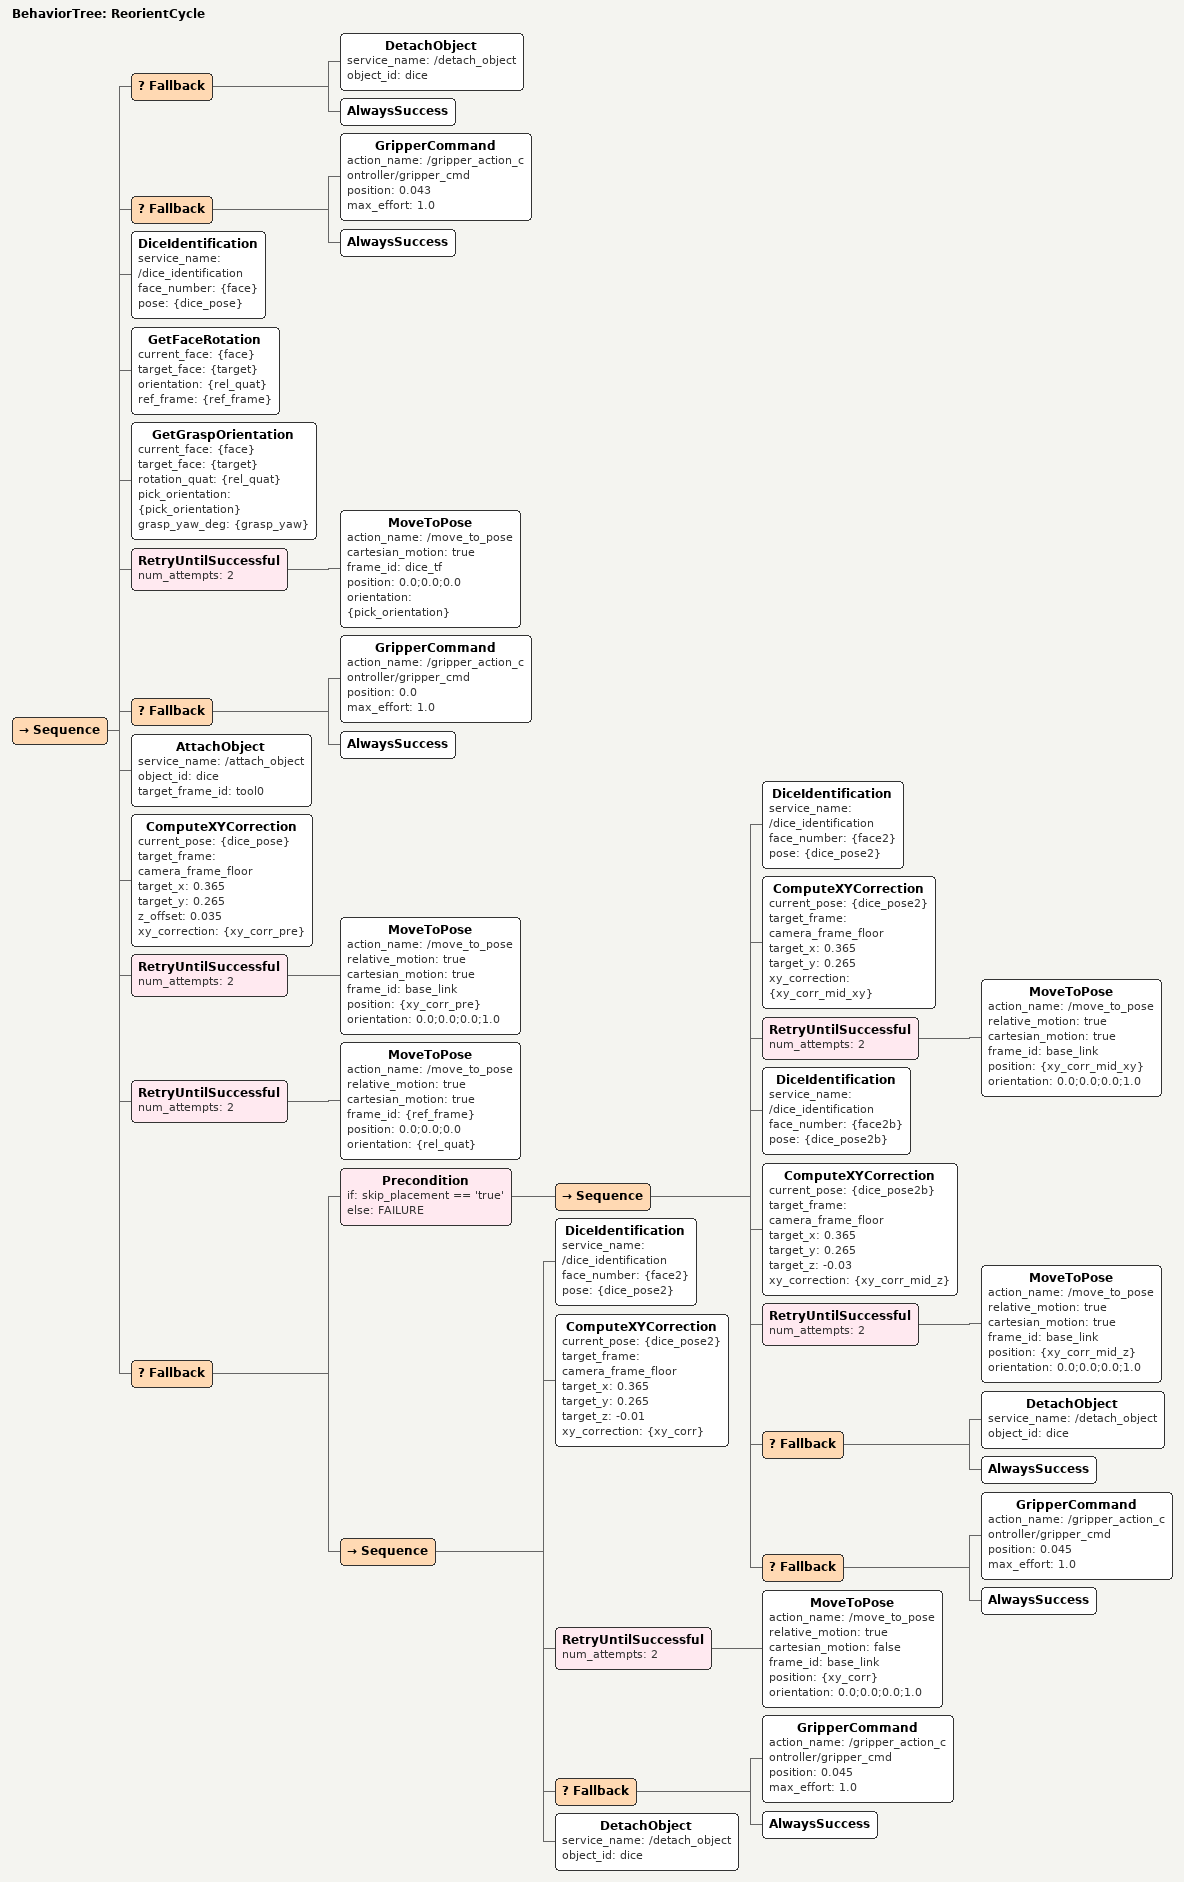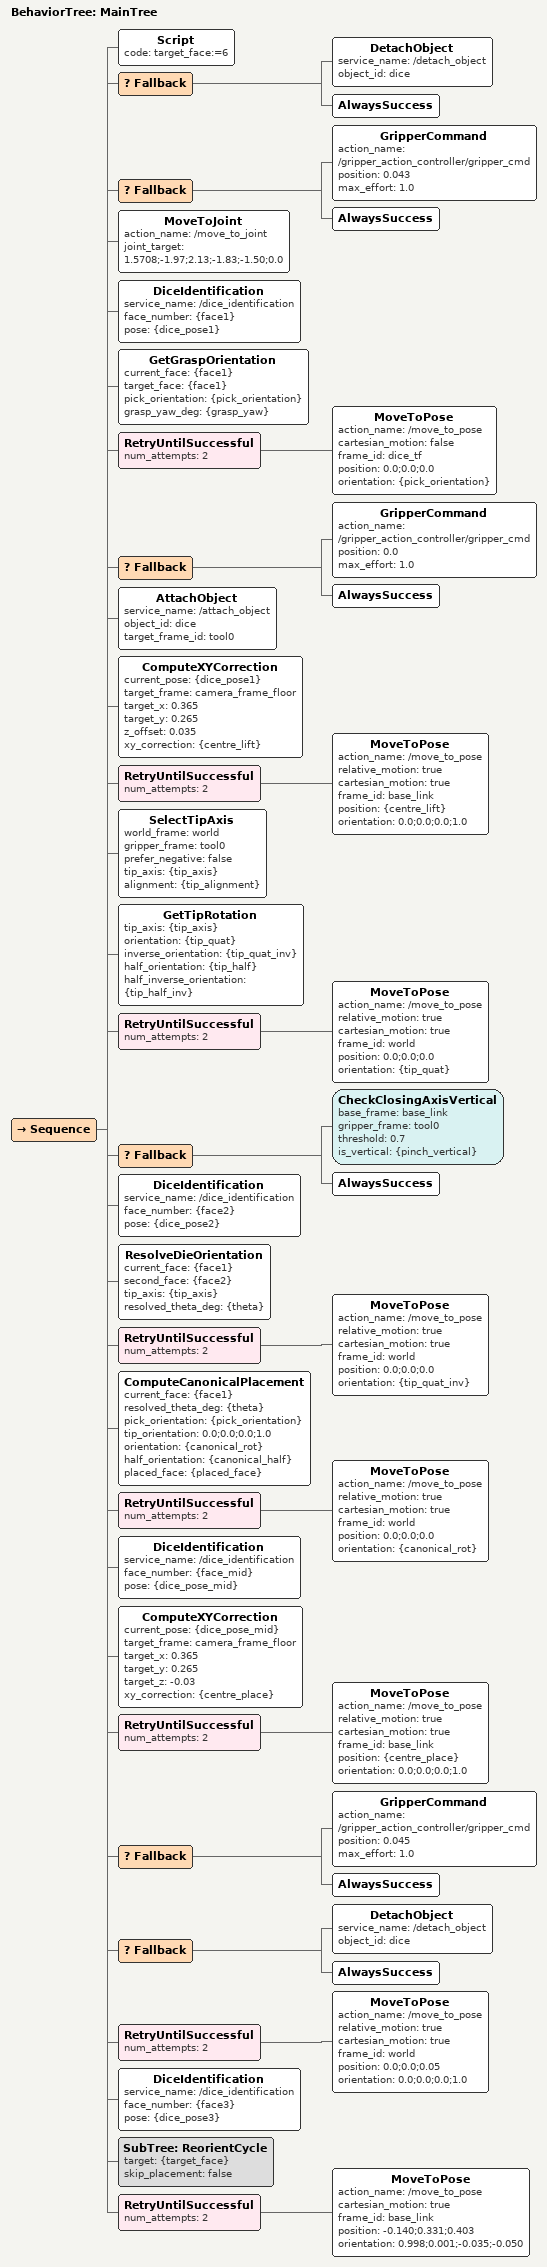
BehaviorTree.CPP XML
<root BTCPP_format="4" main_tree_to_execute="MainTree">

    <BehaviorTree ID="ReorientCycle">
        <Sequence>
            <Fallback>
                <DetachObject service_name="/detach_object" object_id="dice"/>
                <AlwaysSuccess/>
            </Fallback>
            <Fallback>
                <GripperCommand action_name="/gripper_action_controller/gripper_cmd" position="0.043" max_effort="1.0"/>
                <AlwaysSuccess/>
            </Fallback>
            <DiceIdentification service_name="/dice_identification" face_number="{face}" pose="{dice_pose}"/>
            <GetFaceRotation current_face="{face}" target_face="{target}" orientation="{rel_quat}" ref_frame="{ref_frame}"/>
            <GetGraspOrientation current_face="{face}" target_face="{target}" rotation_quat="{rel_quat}" pick_orientation="{pick_orientation}" grasp_yaw_deg="{grasp_yaw}"/>
            <RetryUntilSuccessful num_attempts="2">
                <MoveToPose action_name="/move_to_pose" cartesian_motion="true" frame_id="dice_tf" position="0.0;0.0;0.0" orientation="{pick_orientation}"/>
            </RetryUntilSuccessful>
            <Fallback>
                <GripperCommand action_name="/gripper_action_controller/gripper_cmd" position="0.0" max_effort="1.0"/>
                <AlwaysSuccess/>
            </Fallback>
            <AttachObject service_name="/attach_object" object_id="dice" target_frame_id="tool0"/>
            <ComputeXYCorrection current_pose="{dice_pose}" target_frame="camera_frame_floor" target_x="0.365" target_y="0.265" z_offset="0.035" xy_correction="{xy_corr_pre}"/>
            <RetryUntilSuccessful num_attempts="2">
                <MoveToPose action_name="/move_to_pose" relative_motion="true" cartesian_motion="true" frame_id="base_link" position="{xy_corr_pre}" orientation="0.0;0.0;0.0;1.0"/>
            </RetryUntilSuccessful>
            <RetryUntilSuccessful num_attempts="2">
                <MoveToPose action_name="/move_to_pose" relative_motion="true" cartesian_motion="true" frame_id="{ref_frame}" position="0.0;0.0;0.0" orientation="{rel_quat}"/>
            </RetryUntilSuccessful>
            <Fallback>
                <Precondition if="skip_placement == 'true'" else="FAILURE">
                    <Sequence>
                        <DiceIdentification service_name="/dice_identification" face_number="{face2}" pose="{dice_pose2}"/>
                        <ComputeXYCorrection current_pose="{dice_pose2}" target_frame="camera_frame_floor" target_x="0.365" target_y="0.265" xy_correction="{xy_corr_mid_xy}"/>
                        <RetryUntilSuccessful num_attempts="2">
                            <MoveToPose action_name="/move_to_pose" relative_motion="true" cartesian_motion="true" frame_id="base_link" position="{xy_corr_mid_xy}" orientation="0.0;0.0;0.0;1.0"/>
                        </RetryUntilSuccessful>
                        <DiceIdentification service_name="/dice_identification" face_number="{face2b}" pose="{dice_pose2b}"/>
                        <ComputeXYCorrection current_pose="{dice_pose2b}" target_frame="camera_frame_floor" target_x="0.365" target_y="0.265" target_z="-0.03" xy_correction="{xy_corr_mid_z}"/>
                        <RetryUntilSuccessful num_attempts="2">
                            <MoveToPose action_name="/move_to_pose" relative_motion="true" cartesian_motion="true" frame_id="base_link" position="{xy_corr_mid_z}" orientation="0.0;0.0;0.0;1.0"/>
                        </RetryUntilSuccessful>
                        <Fallback>
                            <DetachObject service_name="/detach_object" object_id="dice"/>
                            <AlwaysSuccess/>
                        </Fallback>
                        <Fallback>
                            <GripperCommand action_name="/gripper_action_controller/gripper_cmd" position="0.045" max_effort="1.0"/>
                            <AlwaysSuccess/>
                        </Fallback>
                    </Sequence>
                </Precondition>
                <Sequence>
                    <DiceIdentification service_name="/dice_identification" face_number="{face2}" pose="{dice_pose2}"/>
                    <ComputeXYCorrection current_pose="{dice_pose2}" target_frame="camera_frame_floor" target_x="0.365" target_y="0.265" target_z="-0.01" xy_correction="{xy_corr}"/>
                    <RetryUntilSuccessful num_attempts="2">
                        <MoveToPose action_name="/move_to_pose" relative_motion="true" cartesian_motion="false" frame_id="base_link" position="{xy_corr}" orientation="0.0;0.0;0.0;1.0"/>
                    </RetryUntilSuccessful>
                    <Fallback>
                        <GripperCommand action_name="/gripper_action_controller/gripper_cmd" position="0.045" max_effort="1.0"/>
                        <AlwaysSuccess/>
                    </Fallback>
                    <DetachObject service_name="/detach_object" object_id="dice"/>
                </Sequence>
            </Fallback>
        </Sequence>
    </BehaviorTree>

    <BehaviorTree ID="MainTree">
        <Sequence>
            <!-- Target face for this run. -->
            <Script code="target_face:=6"/>

            <Fallback>
                <DetachObject service_name="/detach_object" object_id="dice"/>
                <AlwaysSuccess/>
            </Fallback>
            <Fallback>
                <GripperCommand action_name="/gripper_action_controller/gripper_cmd" position="0.043" max_effort="1.0"/>
                <AlwaysSuccess/>
            </Fallback>
            <MoveToJoint action_name="/move_to_joint" joint_target="1.5708;-1.97;2.13;-1.83;-1.50;0.0"/>

            <DiceIdentification service_name="/dice_identification" face_number="{face1}" pose="{dice_pose1}"/>
            <GetGraspOrientation current_face="{face1}" target_face="{face1}" pick_orientation="{pick_orientation}" grasp_yaw_deg="{grasp_yaw}"/>
            <RetryUntilSuccessful num_attempts="2">
                <MoveToPose action_name="/move_to_pose" cartesian_motion="false" frame_id="dice_tf" position="0.0;0.0;0.0" orientation="{pick_orientation}"/>
            </RetryUntilSuccessful>
            <Fallback>
                <GripperCommand action_name="/gripper_action_controller/gripper_cmd" position="0.0" max_effort="1.0"/>
                <AlwaysSuccess/>
            </Fallback>
            <AttachObject service_name="/attach_object" object_id="dice" target_frame_id="tool0"/>

            <ComputeXYCorrection current_pose="{dice_pose1}" target_frame="camera_frame_floor" target_x="0.365" target_y="0.265" z_offset="0.035" xy_correction="{centre_lift}"/>
            <RetryUntilSuccessful num_attempts="2">
                <MoveToPose action_name="/move_to_pose" relative_motion="true" cartesian_motion="true" frame_id="base_link" position="{centre_lift}" orientation="0.0;0.0;0.0;1.0"/>
            </RetryUntilSuccessful>

            <SelectTipAxis world_frame="world" gripper_frame="tool0" prefer_negative="false" tip_axis="{tip_axis}" alignment="{tip_alignment}"/>
            <GetTipRotation tip_axis="{tip_axis}" orientation="{tip_quat}" inverse_orientation="{tip_quat_inv}" half_orientation="{tip_half}" half_inverse_orientation="{tip_half_inv}"/>
            <RetryUntilSuccessful num_attempts="2">
                <MoveToPose action_name="/move_to_pose" relative_motion="true" cartesian_motion="true" frame_id="world" position="0.0;0.0;0.0" orientation="{tip_quat}"/>
            </RetryUntilSuccessful>
            <Fallback>
                <CheckClosingAxisVertical base_frame="base_link" gripper_frame="tool0" threshold="0.7" is_vertical="{pinch_vertical}"/>
                <AlwaysSuccess/>
            </Fallback>
            <DiceIdentification service_name="/dice_identification" face_number="{face2}" pose="{dice_pose2}"/>
            <ResolveDieOrientation current_face="{face1}" second_face="{face2}" tip_axis="{tip_axis}" resolved_theta_deg="{theta}"/>

            <RetryUntilSuccessful num_attempts="2">
                <MoveToPose action_name="/move_to_pose" relative_motion="true" cartesian_motion="true" frame_id="world" position="0.0;0.0;0.0" orientation="{tip_quat_inv}"/>
            </RetryUntilSuccessful>

            <ComputeCanonicalPlacement current_face="{face1}" resolved_theta_deg="{theta}" pick_orientation="{pick_orientation}" tip_orientation="0.0;0.0;0.0;1.0" orientation="{canonical_rot}" half_orientation="{canonical_half}" placed_face="{placed_face}"/>
            <!-- Two Cartesian half-steps, same reasoning as the tip: the
                 wrist turns in place instead of the arm swinging around. -->
            <RetryUntilSuccessful num_attempts="2">
                <MoveToPose action_name="/move_to_pose" relative_motion="true" cartesian_motion="true" frame_id="world" position="0.0;0.0;0.0" orientation="{canonical_rot}"/>
            </RetryUntilSuccessful>

            <DiceIdentification service_name="/dice_identification" face_number="{face_mid}" pose="{dice_pose_mid}"/>
            <ComputeXYCorrection current_pose="{dice_pose_mid}" target_frame="camera_frame_floor" target_x="0.365" target_y="0.265" target_z="-0.03" xy_correction="{centre_place}"/>
            <RetryUntilSuccessful num_attempts="2">
                <MoveToPose action_name="/move_to_pose" relative_motion="true" cartesian_motion="true" frame_id="base_link" position="{centre_place}" orientation="0.0;0.0;0.0;1.0"/>
            </RetryUntilSuccessful>
            <Fallback>
                <GripperCommand action_name="/gripper_action_controller/gripper_cmd" position="0.045" max_effort="1.0"/>
                <AlwaysSuccess/>
            </Fallback>
            <Fallback>
                <DetachObject service_name="/detach_object" object_id="dice"/>
                <AlwaysSuccess/>
            </Fallback>

            <RetryUntilSuccessful num_attempts="2">
                <MoveToPose action_name="/move_to_pose" relative_motion="true" cartesian_motion="true" frame_id="world" position="0.0;0.0;0.05" orientation="0.0;0.0;0.0;1.0"/>
            </RetryUntilSuccessful>

            <!-- Verification read: the face now up must equal placed_face.
                 Logged by bt_executor_node so a run can be checked at a
                 glance. -->
            <DiceIdentification service_name="/dice_identification" face_number="{face3}" pose="{dice_pose3}"/>

            <SubTree ID="ReorientCycle" target="{target_face}" skip_placement="false"/>

            <RetryUntilSuccessful num_attempts="2">
                <MoveToPose action_name="/move_to_pose" cartesian_motion="true" frame_id="base_link" position="-0.140;0.331;0.403" orientation="0.998;0.001;-0.035;-0.050"/>
            </RetryUntilSuccessful>
        </Sequence>
    </BehaviorTree>
</root>
